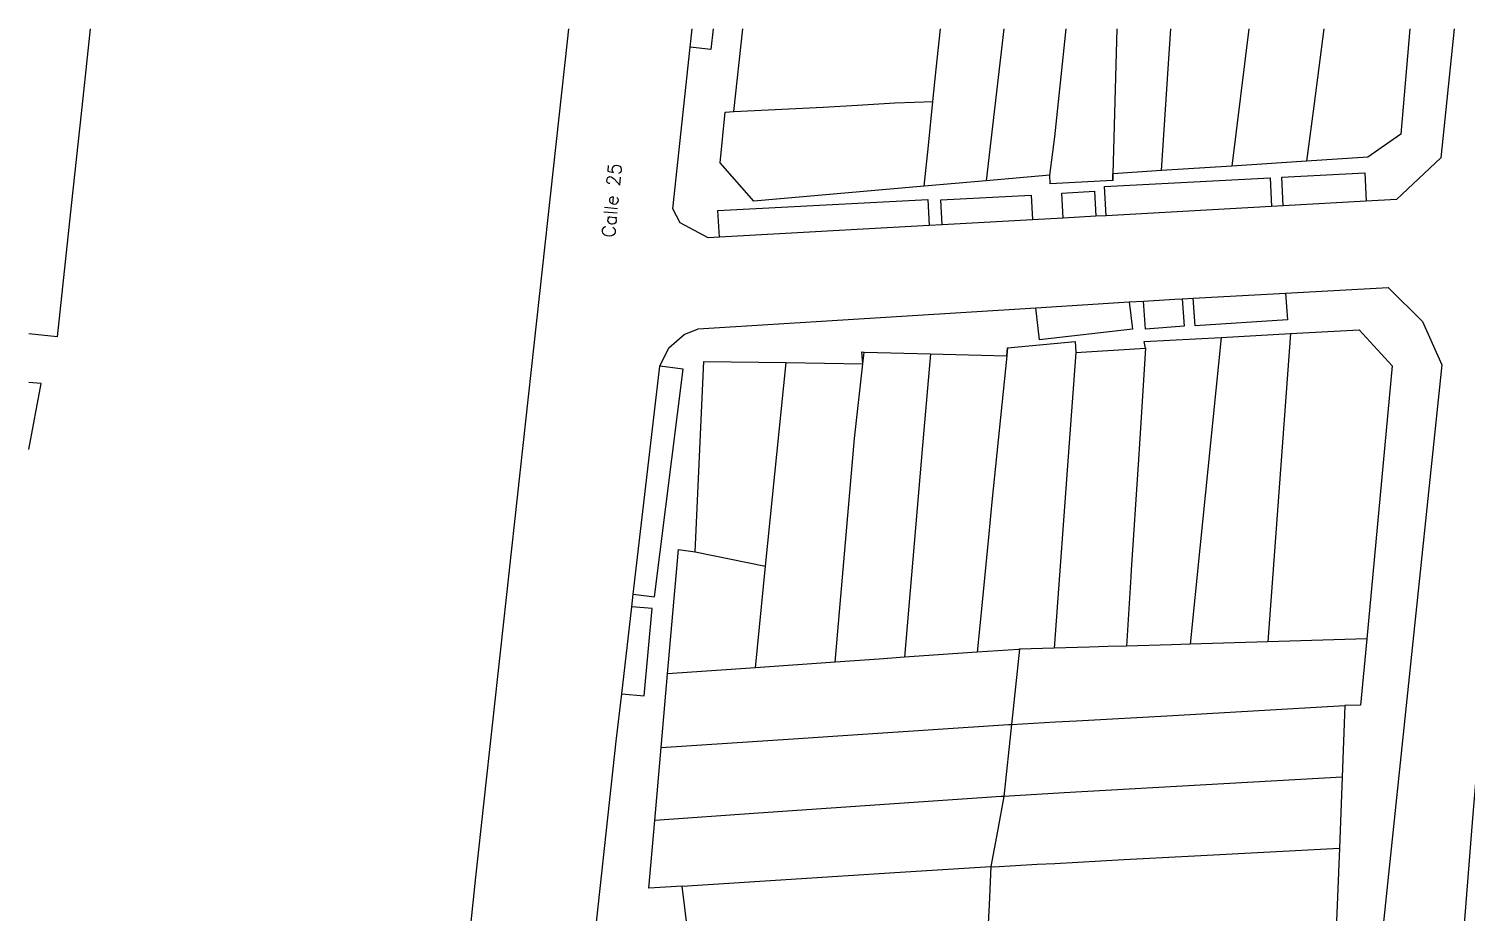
# Model space of a CAD drawing. Header units: millimetres. Extents: x -76.52126 to -76.51707, y 3.41842 to 3.42185.
# Drawn here: x -76.521264 to -76.520188, y 3.42061 to 3.421272 of the extents above; entities that cross this region are included whole.
import ezdxf

# ---------------------------------------------------------------- set-up
doc = ezdxf.new("R2010")
doc.units = ezdxf.units.MM
doc.layers.add('CARTOGRAFIA', color=252, linetype='Continuous')
doc.layers.add('TEXCALLES', color=7, linetype='Continuous')
doc.styles.add('ROMANS', font='romans.shx', dxfattribs={"height": 1.6})

msp = doc.modelspace()

# ---------------------------------------------------------------- linework, layer by layer
at = {"layer": 'CARTOGRAFIA'}
for points in [[(-76.5212184, 3.4212721), (-76.521224, 3.42122), (-76.5212324, 3.421142), (-76.5212432, 3.4210412), (-76.5212644, 3.4210434)], [(-76.5212184, 3.4212721), (-76.521224, 3.42122)], [(-76.5209774, 3.4201775), (-76.5209295, 3.4206363), (-76.520861, 3.4212627), (-76.52086, 3.4212721)], [(-76.5207518, 3.4212721), (-76.5207535, 3.4212566), (-76.520769, 3.4212583)], [(-76.520769, 3.4212583), (-76.5207675, 3.4212721)], [(-76.5204525, 3.4211584), (-76.5204994, 3.4211559), (-76.5204996, 3.4211625), (-76.5205472, 3.4211582), (-76.5205937, 3.4211541), (-76.5207214, 3.4211428), (-76.5207465, 3.4211717), (-76.5207429, 3.4212095), (-76.5207364, 3.42121), (-76.5207296, 3.4212721)], [(-76.5205847, 3.4212419), (-76.5205816, 3.4212721)], [(-76.5205341, 3.4212721), (-76.5205438, 3.4211884)], [(-76.5204959, 3.421191), (-76.5204873, 3.4212721)], [(-76.5202299, 3.4212721), (-76.5202367, 3.4211932), (-76.5202614, 3.4211758), (-76.5203074, 3.4211728), (-76.5203632, 3.4211692), (-76.520416, 3.4211658), (-76.5204524, 3.4211634)], [(-76.5204495, 3.4212721), (-76.5204524, 3.4211634)], [(-76.5204109, 3.4212421), (-76.5204089, 3.4212721)], [(-76.5203506, 3.4212721), (-76.5203632, 3.4211692)], [(-76.5202299, 3.4212721), (-76.5202367, 3.4211932), (-76.5202614, 3.4211758), (-76.5203074, 3.4211728)], [(-76.5202944, 3.4212721), (-76.520302, 3.4212141)], [(-76.5201967, 3.4212721), (-76.5202069, 3.4211753), (-76.5202399, 3.4211441), (-76.5202626, 3.4211428)], [(-76.5207471, 3.421116), (-76.5207555, 3.4211155), (-76.5207766, 3.4211266), (-76.5207821, 3.4211371), (-76.520769, 3.4212583)], [(-76.5205872, 3.4212176), (-76.5205847, 3.4212419)], [(-76.520416, 3.4211658), (-76.5204109, 3.4212421)], [(-76.521224, 3.42122), (-76.5212324, 3.421142)], [(-76.5207364, 3.42121), (-76.5206695, 3.4212134)], [(-76.5206695, 3.4212134), (-76.5206436, 3.4212148)], [(-76.5206436, 3.4212148), (-76.5206157, 3.4212166)], [(-76.5206157, 3.4212166), (-76.5206011, 3.4212171)], [(-76.5206011, 3.4212171), (-76.5205872, 3.4212176)], [(-76.5205905, 3.4211846), (-76.5205872, 3.4212176)], [(-76.520302, 3.4212141), (-76.5203074, 3.4211728)], [(-76.5205937, 3.4211541), (-76.5207214, 3.4211428), (-76.5207465, 3.4211717), (-76.5207429, 3.4212095), (-76.5207364, 3.42121)], [(-76.5204996, 3.4211625), (-76.5204959, 3.421191)], [(-76.5205937, 3.4211541), (-76.5205905, 3.4211846)], [(-76.5205438, 3.4211884), (-76.5205472, 3.4211582)], [(-76.5203632, 3.4211692), (-76.520416, 3.4211658)], [(-76.5203074, 3.4211728), (-76.5203632, 3.4211692)], [(-76.5205472, 3.4211582), (-76.5205937, 3.4211541)], [(-76.5204996, 3.4211625), (-76.5205472, 3.4211582)], [(-76.5204525, 3.4211584), (-76.5204994, 3.4211559), (-76.5204996, 3.4211625)], [(-76.5204575, 3.421132), (-76.5204586, 3.421154), (-76.5203346, 3.4211604), (-76.5203335, 3.4211388)], [(-76.5204525, 3.4211584), (-76.5204524, 3.4211634)], [(-76.5204524, 3.4211634), (-76.5204525, 3.4211584)], [(-76.520416, 3.4211658), (-76.5204524, 3.4211634)], [(-76.5203248, 3.4211394), (-76.5203259, 3.421161), (-76.5202637, 3.4211641), (-76.5202626, 3.4211428)], [(-76.5205804, 3.4211253), (-76.5205813, 3.4211439), (-76.5205137, 3.4211474), (-76.5205127, 3.4211289)], [(-76.5204897, 3.4211302), (-76.5204907, 3.421149), (-76.5204663, 3.4211503), (-76.5204653, 3.4211316)], [(-76.5212324, 3.421142), (-76.5212432, 3.4210412), (-76.5212644, 3.4210434)], [(-76.5207471, 3.421116), (-76.5207482, 3.421136), (-76.520591, 3.4211441), (-76.52059, 3.4211247)], [(-76.5203335, 3.4211388), (-76.5204575, 3.421132)], [(-76.5203248, 3.4211394), (-76.5203335, 3.4211388)], [(-76.5202626, 3.4211428), (-76.5203248, 3.4211394)], [(-76.5205127, 3.4211289), (-76.5205804, 3.4211253)], [(-76.5204897, 3.4211302), (-76.5205127, 3.4211289)], [(-76.5204653, 3.4211316), (-76.5204897, 3.4211302)], [(-76.5204575, 3.421132), (-76.5204653, 3.4211316)], [(-76.52059, 3.4211247), (-76.5207471, 3.421116)], [(-76.5205804, 3.4211253), (-76.52059, 3.4211247)], [(-76.5203231, 3.421074), (-76.5203217, 3.421054), (-76.5203908, 3.4210494), (-76.5203922, 3.4210703)], [(-76.5203922, 3.4210703), (-76.5203231, 3.421074)], [(-76.5203231, 3.421074), (-76.5202462, 3.4210783), (-76.5202206, 3.4210527), (-76.520206, 3.4210202), (-76.5202789, 3.4203235), (-76.5203234, 3.4202954)], [(-76.5207917, 3.4210193), (-76.5207849, 3.4210329), (-76.5207735, 3.4210429), (-76.5207631, 3.4210472), (-76.52051, 3.421063)], [(-76.5204402, 3.4210674), (-76.5204378, 3.421047), (-76.5205073, 3.4210391), (-76.52051, 3.421063)], [(-76.52051, 3.421063), (-76.5204402, 3.4210674)], [(-76.5204402, 3.4210674), (-76.5204296, 3.421068)], [(-76.5204006, 3.4210698), (-76.520399, 3.4210492), (-76.5204281, 3.421047), (-76.5204296, 3.421068)], [(-76.5204296, 3.421068), (-76.5204061, 3.4210695), (-76.5204006, 3.4210698)], [(-76.5204006, 3.4210698), (-76.5203922, 3.4210703)], [(-76.5205313, 3.4210331), (-76.5204806, 3.4210378), (-76.5204801, 3.4210296), (-76.5204279, 3.4210327), (-76.5204289, 3.4210377), (-76.5203713, 3.4210408), (-76.5203194, 3.4210437), (-76.520268, 3.4210465), (-76.5202432, 3.4210194), (-76.5202623, 3.4208149), (-76.5202669, 3.4207653), (-76.5202788, 3.4207649), (-76.5202807, 3.4207112), (-76.5202828, 3.4206582), (-76.5202849, 3.4206034)], [(-76.5204279, 3.4210327), (-76.5204289, 3.4210377), (-76.5203713, 3.4210408)], [(-76.5203713, 3.4210408), (-76.5203873, 3.4208828)], [(-76.5203713, 3.4210408), (-76.5203194, 3.4210437)], [(-76.5203194, 3.4210437), (-76.5203363, 3.4208127)], [(-76.5203194, 3.4210437), (-76.520268, 3.4210465), (-76.5202432, 3.4210194), (-76.5202623, 3.4208149)], [(-76.520763, 3.420304), (-76.5208125, 3.4203019), (-76.5208176, 3.420291), (-76.5208402, 3.4203132), (-76.5208377, 3.4203381), (-76.5208259, 3.4203361), (-76.5208071, 3.4205228), (-76.5208017, 3.4205762), (-76.5207684, 3.4205768), (-76.5207751, 3.4206296), (-76.5208, 3.4206281), (-76.5207955, 3.4206789), (-76.5207908, 3.4207335), (-76.520786, 3.4207887), (-76.5207778, 3.4208819), (-76.5207653, 3.4208802), (-76.5207588, 3.4210227), (-76.5206972, 3.4210219), (-76.5206397, 3.4210211), (-76.5206405, 3.4210299), (-76.5206387, 3.4210298), (-76.5205891, 3.4210285), (-76.5205319, 3.4210269)], [(-76.5206397, 3.4210211), (-76.5206387, 3.4210298)], [(-76.5206387, 3.4210298), (-76.5205891, 3.4210285)], [(-76.5205319, 3.4210269), (-76.5205313, 3.4210331)], [(-76.5205313, 3.4210331), (-76.5205319, 3.4210269)], [(-76.5205313, 3.4210331), (-76.5204806, 3.4210378), (-76.5204801, 3.4210296)], [(-76.5204801, 3.4210296), (-76.5204851, 3.4209619)], [(-76.5204801, 3.4210296), (-76.5204279, 3.4210327)], [(-76.5204279, 3.4210327), (-76.5204323, 3.4209651)], [(-76.5208116, 3.4208484), (-76.5207958, 3.4208464), (-76.5207742, 3.4210169), (-76.5207917, 3.4210193)], [(-76.5208116, 3.4208484), (-76.5207917, 3.4210193)], [(-76.5207653, 3.4208802), (-76.5207588, 3.4210227), (-76.5206972, 3.4210219)], [(-76.5207125, 3.4208695), (-76.5206972, 3.4210219)], [(-76.5206972, 3.4210219), (-76.5206397, 3.4210211)], [(-76.5206584, 3.4208207), (-76.5206459, 3.420965), (-76.5206397, 3.4210211)], [(-76.5205891, 3.4210285), (-76.5205949, 3.4209599)], [(-76.5205891, 3.4210285), (-76.5205319, 3.4210269)], [(-76.5205319, 3.4210269), (-76.5205431, 3.4209175)], [(-76.5212552, 3.4210063), (-76.5212644, 3.421007)], [(-76.5212644, 3.4209569), (-76.5212552, 3.4210063)], [(-76.5204323, 3.4209651), (-76.5204335, 3.4209457)], [(-76.5205949, 3.4209599), (-76.5205969, 3.4209364)], [(-76.5204851, 3.4209619), (-76.5204964, 3.4208079)], [(-76.5204335, 3.4209457), (-76.5204386, 3.4208666)], [(-76.5205969, 3.4209364), (-76.5206084, 3.4208011)], [(-76.5205431, 3.4209175), (-76.5205454, 3.4208936)], [(-76.5205454, 3.4208936), (-76.5205519, 3.4208272)], [(-76.520786, 3.4207887), (-76.5207778, 3.4208819), (-76.5207653, 3.4208802)], [(-76.5207653, 3.4208802), (-76.5207125, 3.4208695)], [(-76.5203873, 3.4208828), (-76.5203945, 3.4208109)], [(-76.5207201, 3.4207933), (-76.5207125, 3.4208695)], [(-76.520439, 3.4208615), (-76.5204423, 3.4208095)], [(-76.5204386, 3.4208666), (-76.520439, 3.4208615)], [(-76.5208127, 3.420839), (-76.5208116, 3.4208484)], [(-76.5208203, 3.4207738), (-76.5208034, 3.4207722), (-76.5207974, 3.4208376), (-76.5208127, 3.420839)], [(-76.5208203, 3.4207738), (-76.5208127, 3.420839)], [(-76.5205519, 3.4208272), (-76.520554, 3.4208049)], [(-76.5206605, 3.4207975), (-76.5206584, 3.4208207)], [(-76.5202623, 3.4208149), (-76.5203363, 3.4208127)], [(-76.5202623, 3.4208149), (-76.5202669, 3.4207653), (-76.5202788, 3.4207649)], [(-76.520554, 3.4208049), (-76.5206084, 3.4208011)], [(-76.5205224, 3.4208072), (-76.5205232, 3.420807), (-76.520554, 3.4208049)], [(-76.5205224, 3.4208072), (-76.5205284, 3.4207508)], [(-76.5204964, 3.4208079), (-76.5205224, 3.4208072)], [(-76.5204701, 3.4208087), (-76.5204964, 3.4208079)], [(-76.5204563, 3.4208091), (-76.5204701, 3.4208087)], [(-76.5204423, 3.4208095), (-76.5204563, 3.4208091)], [(-76.5204084, 3.4208105), (-76.5204423, 3.4208095)], [(-76.5203945, 3.4208109), (-76.5204084, 3.4208105)], [(-76.5203363, 3.4208127), (-76.5203945, 3.4208109)], [(-76.5207201, 3.4207933), (-76.520786, 3.4207887)], [(-76.5206605, 3.4207975), (-76.5207201, 3.4207933)], [(-76.5206275, 3.4207998), (-76.5206605, 3.4207975)], [(-76.5206084, 3.4208011), (-76.5206275, 3.4207998)], [(-76.5201922, 3.42056), (-76.5201829, 3.4206805), (-76.5201732, 3.4207953)], [(-76.5207908, 3.4207335), (-76.520786, 3.4207887)], [(-76.5208426, 3.4205703), (-76.5208244, 3.4207382), (-76.5208203, 3.4207738)], [(-76.5204075, 3.4207576), (-76.5202788, 3.4207649)], [(-76.5202788, 3.4207649), (-76.5202807, 3.4207112)], [(-76.5206434, 3.4207432), (-76.5205307, 3.4207507), (-76.5205284, 3.4207508)], [(-76.5205284, 3.4207508), (-76.5205342, 3.4206969)], [(-76.5205284, 3.4207508), (-76.5204954, 3.4207527)], [(-76.5204954, 3.4207527), (-76.5204796, 3.4207535)], [(-76.5204796, 3.4207535), (-76.5204075, 3.4207576)], [(-76.5207908, 3.4207335), (-76.520692, 3.42074)], [(-76.520692, 3.42074), (-76.5206434, 3.4207432)], [(-76.5207955, 3.4206789), (-76.5207908, 3.4207335)], [(-76.5202807, 3.4207112), (-76.5204889, 3.4206995)], [(-76.5202807, 3.4207112), (-76.5202828, 3.4206582)], [(-76.5205342, 3.4206969), (-76.520536, 3.4206968), (-76.5206634, 3.420688)], [(-76.5205342, 3.4206969), (-76.5205389, 3.4206708)], [(-76.5204889, 3.4206995), (-76.5205342, 3.4206969)], [(-76.5207178, 3.4206842), (-76.5207955, 3.4206789)], [(-76.5206634, 3.420688), (-76.5207178, 3.4206842)], [(-76.5207751, 3.4206296), (-76.5208, 3.4206281), (-76.5207955, 3.4206789)], [(-76.5205389, 3.4206708), (-76.5205438, 3.4206444)], [(-76.5204442, 3.4206495), (-76.5203961, 3.4206521)], [(-76.5203961, 3.4206521), (-76.5202828, 3.4206582)], [(-76.5202828, 3.4206582), (-76.5202849, 3.4206034)], [(-76.5206158, 3.4206398), (-76.5205438, 3.4206444)], [(-76.5205438, 3.4206444), (-76.5205451, 3.4206157)], [(-76.5205438, 3.4206444), (-76.5205415, 3.4206442), (-76.5205092, 3.420646)], [(-76.5205092, 3.420646), (-76.5204959, 3.4206467)], [(-76.5204959, 3.4206467), (-76.5204442, 3.4206495)], [(-76.5207751, 3.4206296), (-76.5206158, 3.4206398)], [(-76.5207684, 3.4205768), (-76.5207751, 3.4206296)], [(-76.5205451, 3.4206157), (-76.5205465, 3.420588)]]:
    msp.add_lwpolyline(points, dxfattribs=at)

# ---------------------------------------------------------------- texts
at = {"layer": 'TEXCALLES', "style": 'ROMANS'}
msp.add_text('Calle 25', height=0.00001, rotation=84.677, dxfattribs=at).set_placement((-76.5208254, 3.4211153))

doc.saveas('drawing.dxf')
